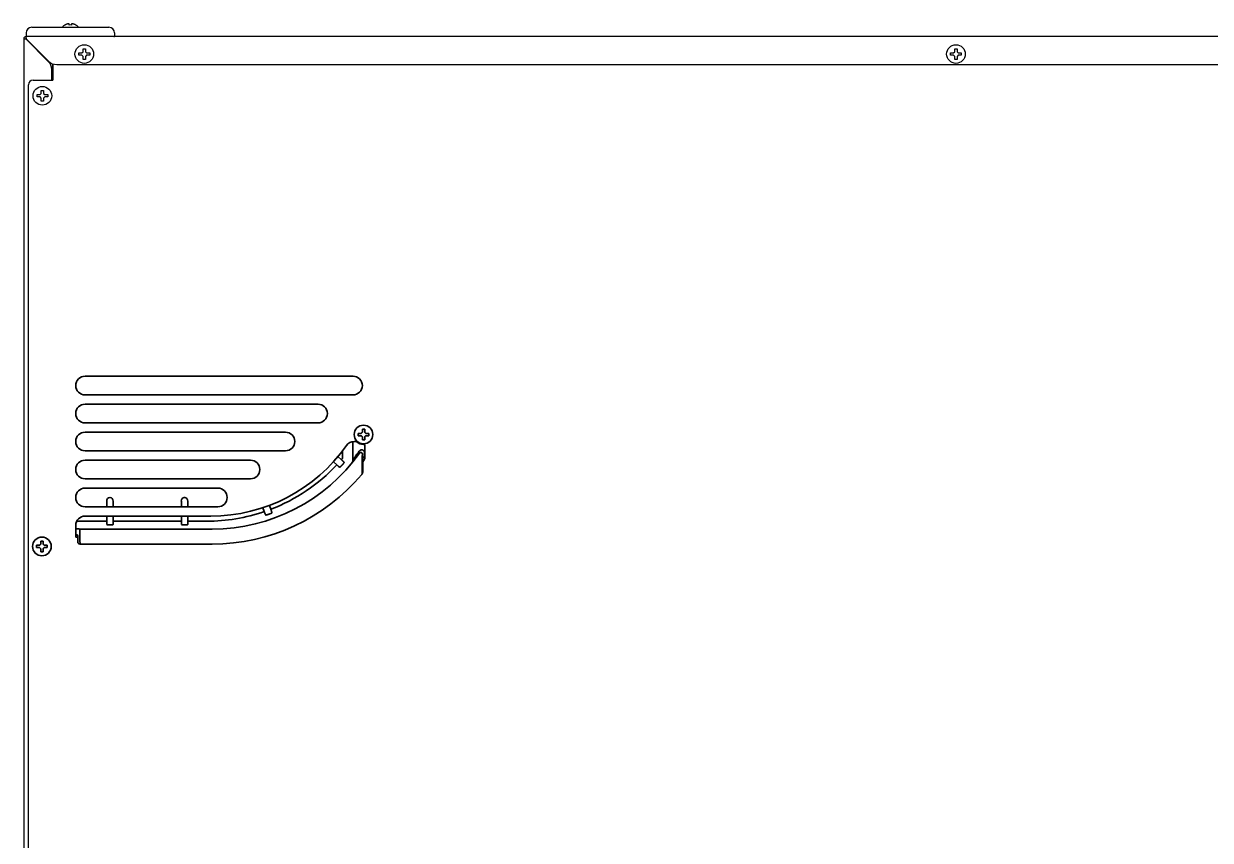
# Model space of a CAD drawing. Header units: millimetres. Extents: x 7025 to 12152, y 3757 to 7444.
# Drawn here: x 7025 to 7535, y 5929 to 6279 of the extents above; entities that cross this region are included whole.
import ezdxf

# ---------------------------------------------------------------- set-up
doc = ezdxf.new("R2010")
doc.units = ezdxf.units.MM
doc.header["$LTSCALE"] = 346.5
doc.layers.get('0').update_dxf_attribs({"linetype": 'CONTINUOUS'})
doc.layers.add('1', color=7, linetype='CONTINUOUS', true_color=0xffffff)
doc.layers.add('GEOM', color=7, linetype='CONTINUOUS')

msp = doc.modelspace()

# ---------------------------------------------------------------- linework, layer by layer
at = {"color": 7, "linetype": 'Continuous'}
for p, q in [((7043.16, 6278.64), (7043.16, 6278.68)), ((7044.96, 6278.64), (7044.96, 6279.19)), ((7045.96, 6279.19), (7045.96, 6278.64)), ((7047.76, 6278.68), (7047.76, 6278.64)), ((7026.46, 6275.24), (7026.48, 6273.94)), ((7064.46, 6275.2), (7064.44, 6273.94))]:
    msp.add_line(p, q, dxfattribs=at)
for centre, radius, start, end in [((7045.66, 6274.58), 4.8, 121.3727, 139.1838), ((7045.65, 6274.59), 4.75, 118.9687, 121.5341), ((7045.65, 6274.59), 4.75, 118.0074, 118.9684), ((7045.65, 6274.6), 4.75, 116.6813, 118.0074), ((7045.64, 6274.6), 4.74, 115.5402, 116.6812), ((7045.64, 6274.6), 4.74, 114.5722, 115.5402), ((7045.64, 6274.61), 4.73, 113.3175, 114.5722), ((7045.64, 6274.61), 4.73, 112.5474, 113.3174), ((7045.64, 6274.62), 4.72, 111.0025, 112.5476), ((7045.63, 6274.63), 4.72, 110.5181, 111.0023), ((7045.63, 6274.64), 4.7, 108.4656, 110.5187), ((7045.62, 6274.65), 4.68, 107.3773, 108.465), ((7045.62, 6274.67), 4.67, 106.3949, 107.3772), ((7045.61, 6274.7), 4.64, 104.3176, 106.3964), ((7044.72, 6277.2), 2.01, 95.2585, 97.2741), ((7044.71, 6277.22), 1.98, 94.6009, 95.2558), ((7044.71, 6277.24), 1.97, 93.2167, 94.6016), ((7044.71, 6277.25), 1.96, 92.3765, 93.2159), ((7044.71, 6277.25), 1.95, 91.1545, 92.3767), ((7044.71, 6277.26), 1.95, 89.0741, 91.1541), ((7044.71, 6277.26), 1.95, 88.0037, 89.0738), ((7044.71, 6277.25), 1.96, 86.9771, 88.0037), ((7044.71, 6277.24), 1.97, 85.714, 86.9766), ((7044.71, 6277.23), 1.98, 84.8627, 85.7144), ((7044.71, 6277.2), 2.01, 82.7256, 84.8598), ((7045.46, 6274.88), 3.8, 82.4351, 97.5649), ((7046.22, 6277.2), 2.01, 95.1401, 97.2744), ((7046.21, 6277.23), 1.98, 94.2856, 95.1372), ((7046.21, 6277.24), 1.97, 93.0233, 94.286), ((7046.21, 6277.25), 1.96, 91.9964, 93.0228), ((7046.21, 6277.26), 1.95, 90.9261, 91.9964), ((7046.21, 6277.26), 1.95, 88.8459, 90.9258), ((7046.21, 6277.25), 1.96, 87.6234, 88.8455), ((7046.21, 6277.25), 1.96, 86.7841, 87.6235), ((7046.21, 6277.24), 1.97, 85.3984, 86.7833), ((7046.21, 6277.22), 1.98, 84.7442, 85.3991), ((7046.21, 6277.2), 2.01, 82.7259, 84.7415), ((7045.32, 6274.7), 4.64, 73.6036, 75.6824), ((7045.31, 6274.67), 4.67, 72.6228, 73.6051), ((7045.3, 6274.65), 4.68, 71.535, 72.6227), ((7045.3, 6274.64), 4.7, 69.4813, 71.5344), ((7045.29, 6274.63), 4.72, 68.9977, 69.4819), ((7045.29, 6274.62), 4.72, 67.4524, 68.9975), ((7045.29, 6274.61), 4.73, 66.6826, 67.4526), ((7045.28, 6274.61), 4.73, 65.4278, 66.6825), ((7045.28, 6274.6), 4.74, 64.4598, 65.4278), ((7045.28, 6274.6), 4.74, 63.3188, 64.4598), ((7045.28, 6274.6), 4.75, 61.9926, 63.3187), ((7045.28, 6274.59), 4.75, 61.0316, 61.9926), ((7045.28, 6274.59), 4.75, 58.4659, 61.0313), ((7045.26, 6274.58), 4.8, 40.8162, 58.6273), ((7026.73, 6273.95), 0.25, 181, 270), ((7064.19, 6273.95), 0.25, 270, 359)]:
    msp.add_arc(centre, radius, start, end, dxfattribs=at)
at = {"layer": '1', "color": 7, "linetype": 'Continuous', "lineweight": 35}
for p, q in [((7051.76, 6128), (7166.76, 6128)), ((7166.76, 6120), (7051.76, 6120)), ((7051.76, 6116), (7151.76, 6116)), ((7151.76, 6108), (7051.76, 6108)), ((7051.76, 6104), (7137.76, 6104)), ((7166.72, 6092.24), (7166.72, 6099.97)), ((7167.21, 6100), (7168.05, 6100)), ((7168.96, 6103), (7168.96, 6103.5)), ((7168.96, 6102.5), (7168.96, 6103)), ((7173.56, 6103.5), (7173.56, 6103)), ((7173.56, 6103), (7173.56, 6102.5)), ((7137.76, 6096), (7051.76, 6096)), ((7162.28, 6093.16), (7162.28, 6096.02)), ((7171.26, 6098.75), (7171.51, 6098.75)), ((7171.68, 6095.18), (7171.68, 6093.9)), ((7171.76, 6098.5), (7171.76, 6092.68)), ((7051.76, 6092), (7122.76, 6092)), ((7159.79, 6090), (7158.37, 6091.32)), ((7160.28, 6093.52), (7161.78, 6092.21)), ((7170.67, 6092.18), (7170.67, 6086.75)), ((7170.91, 6091.86), (7170.91, 6086.74)), ((7122.76, 6084), (7051.76, 6084)), ((7051.76, 6080), (7108.76, 6080)), ((7061.09, 6072), (7061.09, 6074.44)), ((7062.34, 6075.96), (7062.59, 6075.96)), ((7063.84, 6074.44), (7063.84, 6072)), ((7093.09, 6072), (7093.09, 6074.44)), ((7094.34, 6075.96), (7094.59, 6075.96)), ((7095.84, 6074.44), (7095.84, 6072)), ((7108.76, 6072), (7051.76, 6072)), ((7128.68, 6069.92), (7128.1, 6071.6)), ((7130.85, 6072.58), (7131.48, 6070.93)), ((7047.76, 6059), (7047.76, 6064)), ((7048.2, 6065.82), (7061.09, 6065.82)), ((7051.76, 6068), (7105.76, 6068)), ((7061.09, 6065.82), (7061.09, 6068)), ((7061.09, 6064.82), (7061.09, 6065.82)), ((7061.09, 6064.36), (7061.09, 6064.82)), ((7062.59, 6064.28), (7062.34, 6064.28)), ((7063.84, 6068), (7063.84, 6065.82)), ((7063.84, 6065.82), (7093.09, 6065.82)), ((7063.84, 6065.82), (7063.84, 6064.82)), ((7063.84, 6064.82), (7063.84, 6064.36)), ((7093.09, 6065.82), (7093.09, 6068)), ((7093.09, 6064.82), (7093.09, 6065.82)), ((7093.09, 6064.36), (7093.09, 6064.82)), ((7094.59, 6064.28), (7094.34, 6064.28)), ((7095.84, 6068), (7095.84, 6065.82)), ((7095.84, 6065.82), (7103.98, 6065.82)), ((7095.84, 6065.82), (7095.84, 6064.82)), ((7095.84, 6064.82), (7095.84, 6064.36)), ((7048.11, 6062.5), (7047.76, 6062.5)), ((7047.76, 6060), (7047.84, 6060)), ((7048.61, 6059), (7047.76, 6059)), ((7048.53, 6059.94), (7048.34, 6059.98)), ((7048.61, 6057), (7048.61, 6059.44)), ((7049.1, 6062.48), (7049.38, 6062.43)), ((7049.38, 6062.43), (7106.38, 6062.43)), ((7049.6, 6060.43), (7049.6, 6057)), ((7030.96, 6055), (7030.96, 6055.5)), ((7030.96, 6054.5), (7030.96, 6055)), ((7035.56, 6055.5), (7035.56, 6055)), ((7035.56, 6055), (7035.56, 6054.5)), ((7049.81, 6056), (7049.63, 6056)), ((7049.81, 6056), (7106.26, 6056))]:
    msp.add_line(p, q, dxfattribs=at)
for centre in [(7171.26, 6103), (7033.26, 6055)]:
    msp.add_circle(centre, 4, dxfattribs=at)
for centre, radius, start, end in [((7051.76, 6124), 4, 90, 270), ((7166.76, 6124), 4, 270, 90), ((7051.76, 6112), 4, 90, 270), ((7151.76, 6112), 4, 270, 90), ((7051.76, 6100), 4, 90, 270), ((7137.76, 6100), 4, 270, 90), ((7167.21, 6096), 4, 90, 145.017), ((7168.05, 6099.5), 0.5, 47.4631, 90), ((7171.26, 6103), 4.25, 227.4631, 270), ((7105.76, 6139), 71, 270, 325.017), ((7171.51, 6098.5), 0.25, 0, 90), ((7051.76, 6088), 4, 90, 270), ((7122.76, 6088), 4, 270, 90), ((7106.76, 6139), 80, 323.306, 324.1083), ((7170.76, 6092.68), 1, 324.1083, 0), ((7106.26, 6140), 84, 270, 319.8719), ((7051.76, 6076), 4, 90, 270), ((7108.76, 6076), 4, 270, 90), ((7051.76, 6064), 4, 90, 180)]:
    msp.add_arc(centre, radius, start, end, dxfattribs=at)
for centre, major_axis, ratio, start_param, end_param in [((7106.28, 6139.98), (-54.87, 54.87), 0.99872, 2.356803, 3.30918), ((7106.23, 6140.03), (54.51, -54.51), 0.998783, 0.132802, 0.175187), ((7170.14, 6094.58), (0.663, -0.352), 0.935958, 0.51572, 3.003028), ((7103.89, 6142.37), (54.16, -54.16), 0.998783, 5.865891, 6.315815), ((7106.16, 6140.17), (-282.35, 175.73), 0.044505, 1.792167, 1.794233), ((7103.89, 6142.37), (54.16, -54.16), 0.998783, 0.071515, 0.076675), ((7100.34, 6145.93), (-60.4, 57.5), 0.928933, 3.166121, 3.169159), ((7117, 6129.27), (28.19, 78.09), 0.775298, 4.518999, 4.524002), ((7106.21, 6140.05), (-56.64, 56.64), 0.998783, 3.31326, 3.315014), ((7106.31, 6139.96), (54.01, 64.3), 0.999621, 4.71052, 4.713833), ((7062.34, 6074.44), (0, 1.53), 0.819152, 0, 1.570796), ((7062.59, 6074.44), (0, -1.53), 0.819152, 1.570796, 3.141593), ((7094.34, 6074.44), (0, 1.53), 0.819152, 0, 1.570796), ((7094.59, 6074.44), (0, -1.53), 0.819152, 1.570796, 3.141593), ((7103.89, 6142.37), (54.16, -54.16), 0.998783, 5.498396, 5.826987), ((7104.06, 6139.77), (-158.59, 262.67), 0.051111, 1.812691, 1.814722), ((7100.42, 6145.69), (-45.65, 69.18), 0.9303, 2.916496, 2.919537), ((7104.32, 6141.96), (-29.1, 137.42), 0.101638, 4.134647, 4.139858), ((7062.34, 6064.36), (-1.25, 0), 0.064078, 0, 1.570796), ((7062.59, 6064.36), (-1.25, 0), 0.064078, 1.570796, 3.141593), ((7094.34, 6064.36), (-1.25, 0), 0.064078, 0, 1.570796), ((7094.59, 6064.36), (-1.25, 0), 0.064078, 1.570796, 3.141593), ((7047.84, 6059.98), (-0.5, 0), 0.034921, 3.316126, 4.712389), ((7048.53, 6059.44), (0, 0.5), 0.176327, 4.712389, 6.248279), ((7049.38, 6060.43), (0, 2), 0.110204, 4.712389, 6.248279), ((7049.63, 6057), (-1.02, 0), 0.984808, 0, 1.570796)]:
    msp.add_ellipse(centre, major_axis=major_axis, ratio=ratio, start_param=start_param, end_param=end_param, dxfattribs=at)
for points, knots in [([(7170.76, 6104), (7170.76, 6104.11), (7170.76, 6104.23), (7170.76, 6104.45), (7170.76, 6104.56), (7170.76, 6104.78), (7170.76, 6104.88), (7170.76, 6105.04), (7170.76, 6105.09), (7170.76, 6105.2), (7170.76, 6105.25), (7170.76, 6105.3)], [0, 0, 0, 0, 0.25, 0.25, 0.5, 0.5, 0.75, 0.75, 0.875, 0.875, 1, 1, 1, 1]), ([(7171.76, 6105.3), (7171.76, 6105.09), (7171.76, 6104.88), (7171.76, 6104.56), (7171.76, 6104.45), (7171.76, 6104.23), (7171.76, 6104.11), (7171.76, 6104)], [0, 0, 0, 0, 0.5, 0.5, 0.75, 0.75, 1, 1, 1, 1]), ([(7168.96, 6103.5), (7169.16, 6103.5), (7169.37, 6103.5), (7169.7, 6103.5), (7169.81, 6103.5), (7170.03, 6103.5), (7170.15, 6103.5), (7170.26, 6103.5)], [0, 0, 0, 0, 0.5, 0.5, 0.75, 0.75, 1, 1, 1, 1]), ([(7170.26, 6102.5), (7170.15, 6102.5), (7170.03, 6102.5), (7169.81, 6102.5), (7169.7, 6102.5), (7169.48, 6102.5), (7169.38, 6102.5), (7169.22, 6102.5), (7169.17, 6102.5), (7169.06, 6102.5), (7169.01, 6102.5), (7168.96, 6102.5)], [0, 0, 0, 0, 0.25, 0.25, 0.5, 0.5, 0.75, 0.75, 0.875, 0.875, 1, 1, 1, 1]), ([(7170.76, 6100.7), (7170.76, 6100.9), (7170.76, 6101.11), (7170.76, 6101.43), (7170.76, 6101.55), (7170.76, 6101.77), (7170.76, 6101.88), (7170.76, 6102)], [0, 0, 0, 0, 0.5, 0.5, 0.75, 0.75, 1, 1, 1, 1]), ([(7171.76, 6102), (7171.76, 6101.88), (7171.76, 6101.77), (7171.76, 6101.55), (7171.76, 6101.44), (7171.76, 6101.22), (7171.76, 6101.11), (7171.76, 6100.95), (7171.76, 6100.9), (7171.76, 6100.8), (7171.76, 6100.75), (7171.76, 6100.7)], [0, 0, 0, 0, 0.25, 0.25, 0.5, 0.5, 0.75, 0.75, 0.875, 0.875, 1, 1, 1, 1]), ([(7172.26, 6103.5), (7172.38, 6103.5), (7172.49, 6103.5), (7172.71, 6103.5), (7172.82, 6103.5), (7173.04, 6103.5), (7173.15, 6103.5), (7173.31, 6103.5), (7173.36, 6103.5), (7173.46, 6103.5), (7173.51, 6103.5), (7173.56, 6103.5)], [0, 0, 0, 0, 0.25, 0.25, 0.5, 0.5, 0.75, 0.75, 0.875, 0.875, 1, 1, 1, 1]), ([(7173.56, 6102.5), (7173.36, 6102.5), (7173.15, 6102.5), (7172.82, 6102.5), (7172.71, 6102.5), (7172.49, 6102.5), (7172.38, 6102.5), (7172.26, 6102.5)], [0, 0, 0, 0, 0.5, 0.5, 0.75, 0.75, 1, 1, 1, 1]), ([(7169.4, 6095.84), (7169.42, 6095.87), (7169.44, 6095.89), (7169.48, 6095.95), (7169.5, 6095.97), (7169.57, 6096.04), (7169.62, 6096.09), (7169.72, 6096.17), (7169.78, 6096.21), (7169.87, 6096.26), (7169.9, 6096.28), (7169.96, 6096.31), (7170.02, 6096.33), (7170.08, 6096.36), (7170.14, 6096.38), (7170.18, 6096.38), (7170.27, 6096.41), (7170.34, 6096.42), (7170.44, 6096.42), (7170.47, 6096.42), (7170.52, 6096.42), (7170.54, 6096.42), (7170.57, 6096.42), (7170.59, 6096.42), (7170.67, 6096.41), (7170.74, 6096.4), (7170.83, 6096.37), (7170.87, 6096.36), (7170.91, 6096.34), (7170.93, 6096.34), (7170.96, 6096.32), (7170.97, 6096.32), (7171.05, 6096.28), (7171.11, 6096.25), (7171.19, 6096.19), (7171.22, 6096.17), (7171.25, 6096.14), (7171.27, 6096.13), (7171.29, 6096.11), (7171.3, 6096.09), (7171.36, 6096.03), (7171.41, 6095.98), (7171.46, 6095.9), (7171.48, 6095.87), (7171.51, 6095.83), (7171.52, 6095.82), (7171.53, 6095.79), (7171.54, 6095.77), (7171.58, 6095.7), (7171.6, 6095.64), (7171.63, 6095.54), (7171.64, 6095.51), (7171.66, 6095.44), (7171.66, 6095.41), (7171.68, 6095.31), (7171.68, 6095.24), (7171.68, 6095.18)], [0, 0, 0, 0, 0.03125, 0.03125, 0.0625, 0.0625, 0.125, 0.125, 0.1875, 0.1875, 0.21875, 0.21875, 0.25, 0.28125, 0.28125, 0.3125, 0.3125, 0.375, 0.375, 0.40625, 0.40625, 0.421875, 0.421875, 0.4375, 0.4375, 0.5, 0.5, 0.53125, 0.53125, 0.546875, 0.546875, 0.5625, 0.5625, 0.625, 0.625, 0.65625, 0.65625, 0.671875, 0.671875, 0.6875, 0.6875, 0.75, 0.75, 0.78125, 0.78125, 0.796875, 0.796875, 0.8125, 0.8125, 0.875, 0.875, 0.90625, 0.90625, 0.9375, 0.9375, 1, 1, 1, 1]), ([(7170.88, 6094.58), (7170.87, 6094.56), (7170.86, 6094.54), (7170.84, 6094.48), (7170.83, 6094.45), (7170.82, 6094.4), (7170.82, 6094.39), (7170.81, 6094.38), (7170.81, 6094.37), (7170.81, 6094.34), (7170.8, 6094.32), (7170.79, 6094.25), (7170.78, 6094.21), (7170.77, 6094.12), (7170.76, 6094.07), (7170.76, 6094), (7170.75, 6093.97), (7170.75, 6093.92), (7170.74, 6093.9), (7170.73, 6093.77), (7170.72, 6093.67), (7170.71, 6093.45), (7170.7, 6093.34), (7170.69, 6093.17), (7170.69, 6093.11), (7170.68, 6093.03), (7170.68, 6093), (7170.68, 6092.94), (7170.68, 6092.91), (7170.67, 6092.77), (7170.67, 6092.65), (7170.67, 6092.41), (7170.67, 6092.3), (7170.67, 6092.18)], [0, 0, 0, 0, 0.0625, 0.0625, 0.125, 0.125, 0.140625, 0.140625, 0.15625, 0.15625, 0.1875, 0.1875, 0.25, 0.25, 0.3125, 0.3125, 0.34375, 0.34375, 0.375, 0.375, 0.5, 0.5, 0.625, 0.625, 0.6875, 0.6875, 0.71875, 0.71875, 0.75, 0.75, 0.875, 0.875, 1, 1, 1, 1]), ([(7160.52, 6089.33), (7160.52, 6089.33), (7160.52, 6089.33), (7160.51, 6089.34), (7160.51, 6089.34), (7160.49, 6089.36), (7160.48, 6089.37), (7160.45, 6089.4), (7160.44, 6089.41), (7160.41, 6089.43), (7160.4, 6089.44), (7160.36, 6089.48), (7160.33, 6089.5), (7160.26, 6089.57), (7160.22, 6089.6), (7160.17, 6089.64), (7160.16, 6089.65), (7160.14, 6089.67), (7160.11, 6089.7), (7160.06, 6089.75), (7160.02, 6089.79), (7159.98, 6089.82), (7159.97, 6089.83), (7159.95, 6089.85), (7159.94, 6089.86), (7159.88, 6089.92), (7159.83, 6089.96), (7159.79, 6090)], [0, 0, 0, 0, 0.0625, 0.0625, 0.125, 0.125, 0.25, 0.25, 0.3125, 0.3125, 0.375, 0.375, 0.5, 0.5, 0.625, 0.625, 0.65625, 0.65625, 0.6875, 0.75, 0.8125, 0.8125, 0.84375, 0.84375, 0.875, 0.875, 1, 1, 1, 1]), ([(7162.03, 6089.83), (7162.02, 6089.82), (7162.01, 6089.8), (7161.99, 6089.78), (7161.98, 6089.77), (7161.95, 6089.74), (7161.93, 6089.72), (7161.89, 6089.67), (7161.87, 6089.65), (7161.84, 6089.62), (7161.83, 6089.61), (7161.81, 6089.59), (7161.78, 6089.56), (7161.76, 6089.54), (7161.73, 6089.51), (7161.72, 6089.5), (7161.71, 6089.48), (7161.7, 6089.47), (7161.66, 6089.43), (7161.62, 6089.4), (7161.57, 6089.35), (7161.54, 6089.32), (7161.5, 6089.28), (7161.49, 6089.27), (7161.47, 6089.25), (7161.45, 6089.24), (7161.42, 6089.21), (7161.4, 6089.19), (7161.36, 6089.15), (7161.34, 6089.14), (7161.29, 6089.09), (7161.26, 6089.07), (7161.23, 6089.05), (7161.22, 6089.04), (7161.21, 6089.03), (7161.2, 6089.03), (7161.19, 6089.02), (7161.18, 6089.01), (7161.15, 6088.99), (7161.13, 6088.98), (7161.11, 6088.98), (7161.1, 6088.98), (7161.1, 6088.98)], [0, 0, 0, 0, 0.015625, 0.015625, 0.03125, 0.03125, 0.0625, 0.0625, 0.09375, 0.09375, 0.109375, 0.109375, 0.125, 0.15625, 0.15625, 0.171875, 0.171875, 0.1875, 0.1875, 0.25, 0.25, 0.3125, 0.3125, 0.34375, 0.34375, 0.375, 0.375, 0.4375, 0.4375, 0.5, 0.5, 0.625, 0.625, 0.65625, 0.65625, 0.6875, 0.6875, 0.75, 0.75, 0.875, 0.875, 1, 1, 1, 1]), ([(7161.78, 6092.21), (7161.8, 6092.19), (7161.83, 6092.17), (7161.87, 6092.13), (7161.9, 6092.11), (7161.97, 6092.05), (7162.01, 6092.01), (7162.08, 6091.95), (7162.1, 6091.93), (7162.14, 6091.89), (7162.16, 6091.87), (7162.22, 6091.82), (7162.26, 6091.79), (7162.33, 6091.73), (7162.36, 6091.7), (7162.4, 6091.66), (7162.42, 6091.65), (7162.44, 6091.63), (7162.45, 6091.62), (7162.48, 6091.59), (7162.49, 6091.58), (7162.51, 6091.56), (7162.52, 6091.56), (7162.52, 6091.55), (7162.52, 6091.55), (7162.53, 6091.55)], [0, 0, 0, 0, 0.0625, 0.0625, 0.125, 0.125, 0.25, 0.25, 0.3125, 0.3125, 0.375, 0.375, 0.5, 0.5, 0.625, 0.625, 0.6875, 0.6875, 0.75, 0.75, 0.875, 0.875, 0.9375, 0.9375, 1, 1, 1, 1]), ([(7162.04, 6092.51), (7162.05, 6092.53), (7162.07, 6092.56), (7162.11, 6092.61), (7162.12, 6092.63), (7162.17, 6092.71), (7162.19, 6092.76), (7162.23, 6092.87), (7162.27, 6092.98), (7162.28, 6093.1), (7162.28, 6093.16)], [0, 0, 0, 0, 0.125, 0.125, 0.25, 0.25, 0.5, 0.5, 0.75, 1, 1, 1, 1]), ([(7162.93, 6091.02), (7162.93, 6091.01), (7162.94, 6091), (7162.93, 6090.98), (7162.92, 6090.96), (7162.91, 6090.94), (7162.9, 6090.92), (7162.89, 6090.9), (7162.88, 6090.89), (7162.86, 6090.85), (7162.84, 6090.81), (7162.8, 6090.77), (7162.8, 6090.76), (7162.78, 6090.74), (7162.78, 6090.73), (7162.75, 6090.69), (7162.74, 6090.67), (7162.7, 6090.62), (7162.68, 6090.6), (7162.65, 6090.55), (7162.64, 6090.54), (7162.61, 6090.51), (7162.6, 6090.49), (7162.58, 6090.46), (7162.56, 6090.45), (7162.54, 6090.41), (7162.52, 6090.39), (7162.48, 6090.34), (7162.45, 6090.3), (7162.4, 6090.24), (7162.38, 6090.22), (7162.34, 6090.18), (7162.3, 6090.14), (7162.27, 6090.09), (7162.23, 6090.05), (7162.21, 6090.02), (7162.19, 6090)], [0, 0, 0, 0, 0.125, 0.125, 0.25, 0.25, 0.3125, 0.3125, 0.375, 0.375, 0.5, 0.5, 0.53125, 0.53125, 0.5625, 0.5625, 0.625, 0.625, 0.6875, 0.6875, 0.71875, 0.71875, 0.75, 0.75, 0.78125, 0.78125, 0.8125, 0.8125, 0.875, 0.875, 0.90625, 0.90625, 0.9375, 0.96875, 0.96875, 1, 1, 1, 1]), ([(7166.27, 6090.97), (7166.35, 6091.06), (7166.41, 6091.16), (7166.52, 6091.36), (7166.57, 6091.46), (7166.65, 6091.68), (7166.68, 6091.79), (7166.71, 6092.01), (7166.72, 6092.12), (7166.72, 6092.24)], [0, 0, 0, 0, 0.25, 0.25, 0.5, 0.5, 0.75, 0.75, 1, 1, 1, 1]), ([(7170.91, 6091.86), (7170.91, 6091.91), (7170.91, 6091.95), (7170.91, 6092.05), (7170.91, 6092.09), (7170.92, 6092.19), (7170.92, 6092.23), (7170.92, 6092.3), (7170.92, 6092.32), (7170.93, 6092.37), (7170.93, 6092.39), (7170.93, 6092.45), (7170.94, 6092.49), (7170.94, 6092.56), (7170.94, 6092.58), (7170.95, 6092.61), (7170.95, 6092.63), (7170.96, 6092.67), (7170.96, 6092.69), (7170.96, 6092.71), (7170.97, 6092.72), (7170.97, 6092.73), (7170.97, 6092.74), (7170.98, 6092.76), (7170.98, 6092.78), (7170.99, 6092.8), (7170.99, 6092.81), (7170.99, 6092.82)], [0, 0, 0, 0, 0.125, 0.125, 0.25, 0.25, 0.375, 0.375, 0.4375, 0.4375, 0.5, 0.5, 0.625, 0.625, 0.6875, 0.6875, 0.75, 0.75, 0.8125, 0.8125, 0.84375, 0.84375, 0.875, 0.875, 0.9375, 0.9375, 1, 1, 1, 1]), ([(7171.68, 6093.9), (7171.66, 6093.87), (7171.61, 6093.8), (7171.56, 6093.73), (7171.51, 6093.66), (7171.49, 6093.63), (7171.45, 6093.58), (7171.44, 6093.56), (7171.42, 6093.53), (7171.41, 6093.51), (7171.37, 6093.46), (7171.35, 6093.43), (7171.32, 6093.38), (7171.31, 6093.37), (7171.29, 6093.34), (7171.28, 6093.32), (7171.25, 6093.28), (7171.24, 6093.26), (7171.22, 6093.22), (7171.21, 6093.21), (7171.2, 6093.19), (7171.19, 6093.19), (7171.19, 6093.18)], [0, 0, 0, 0, 0.125, 0.25, 0.25, 0.375, 0.375, 0.4375, 0.4375, 0.5, 0.5, 0.625, 0.625, 0.6875, 0.6875, 0.75, 0.75, 0.875, 0.875, 0.9375, 0.9375, 1, 1, 1, 1]), ([(7170.68, 6086.47), (7170.69, 6086.42), (7170.68, 6086.36), (7170.67, 6086.25), (7170.66, 6086.2), (7170.63, 6086.09), (7170.61, 6086.04), (7170.55, 6085.95), (7170.52, 6085.9), (7170.49, 6085.86)], [0, 0, 0, 0, 0.25, 0.25, 0.5, 0.5, 0.75, 0.75, 1, 1, 1, 1]), ([(7170.91, 6086.74), (7170.91, 6086.68), (7170.9, 6086.62), (7170.89, 6086.53), (7170.88, 6086.5), (7170.87, 6086.45), (7170.86, 6086.44), (7170.86, 6086.41), (7170.85, 6086.4), (7170.82, 6086.32), (7170.77, 6086.21), (7170.7, 6086.11), (7170.66, 6086.06)], [0, 0, 0, 0, 0.25, 0.25, 0.375, 0.375, 0.4375, 0.4375, 0.5, 0.5, 0.75, 1, 1, 1, 1]), ([(7170.67, 6086.75), (7170.67, 6086.72), (7170.67, 6086.7), (7170.67, 6086.66), (7170.67, 6086.65), (7170.67, 6086.62), (7170.67, 6086.6), (7170.67, 6086.58), (7170.67, 6086.55), (7170.67, 6086.54), (7170.68, 6086.51), (7170.68, 6086.49), (7170.68, 6086.47)], [0, 0, 0, 0, 0.25, 0.25, 0.375, 0.375, 0.5, 0.625, 0.625, 0.75, 0.75, 1, 1, 1, 1]), ([(7129.02, 6068.98), (7129.01, 6068.98), (7129.01, 6068.98), (7129.01, 6068.99), (7129.01, 6068.99), (7129, 6069.01), (7128.99, 6069.03), (7128.98, 6069.07), (7128.97, 6069.08), (7128.96, 6069.11), (7128.96, 6069.13), (7128.94, 6069.18), (7128.93, 6069.22), (7128.89, 6069.31), (7128.88, 6069.35), (7128.86, 6069.42), (7128.85, 6069.43), (7128.84, 6069.46), (7128.83, 6069.5), (7128.8, 6069.56), (7128.78, 6069.62), (7128.77, 6069.66), (7128.76, 6069.68), (7128.75, 6069.71), (7128.75, 6069.72), (7128.72, 6069.8), (7128.7, 6069.86), (7128.68, 6069.92)], [0, 0, 0, 0, 0.0625, 0.0625, 0.125, 0.125, 0.25, 0.25, 0.3125, 0.3125, 0.375, 0.375, 0.5, 0.5, 0.625, 0.625, 0.65625, 0.65625, 0.6875, 0.75, 0.8125, 0.8125, 0.84375, 0.84375, 0.875, 0.875, 1, 1, 1, 1]), ([(7130.55, 6068.78), (7130.53, 6068.77), (7130.5, 6068.76), (7130.44, 6068.74), (7130.39, 6068.72), (7130.33, 6068.7), (7130.29, 6068.69), (7130.28, 6068.68), (7130.25, 6068.67), (7130.22, 6068.66), (7130.18, 6068.65), (7130.13, 6068.63), (7130.11, 6068.63), (7130.04, 6068.61), (7130, 6068.59), (7129.92, 6068.57), (7129.89, 6068.56), (7129.82, 6068.54), (7129.79, 6068.53), (7129.73, 6068.52), (7129.7, 6068.51), (7129.65, 6068.5), (7129.63, 6068.49), (7129.56, 6068.48), (7129.52, 6068.47), (7129.47, 6068.46), (7129.46, 6068.46), (7129.43, 6068.46), (7129.42, 6068.45), (7129.39, 6068.45), (7129.37, 6068.45), (7129.34, 6068.45), (7129.34, 6068.46), (7129.33, 6068.46)], [0, 0, 0, 0, 0.03125, 0.03125, 0.0625, 0.09375, 0.09375, 0.109375, 0.109375, 0.125, 0.15625, 0.15625, 0.1875, 0.1875, 0.25, 0.25, 0.3125, 0.3125, 0.375, 0.375, 0.4375, 0.4375, 0.5, 0.5, 0.625, 0.625, 0.6875, 0.6875, 0.75, 0.75, 0.875, 0.875, 1, 1, 1, 1]), ([(7131.92, 6069.39), (7131.92, 6069.38), (7131.91, 6069.37), (7131.9, 6069.36), (7131.88, 6069.35), (7131.86, 6069.33), (7131.85, 6069.32), (7131.82, 6069.31), (7131.81, 6069.3), (7131.77, 6069.28), (7131.73, 6069.26), (7131.68, 6069.23), (7131.67, 6069.23), (7131.65, 6069.22), (7131.64, 6069.21), (7131.6, 6069.19), (7131.58, 6069.18), (7131.52, 6069.15), (7131.49, 6069.14), (7131.43, 6069.11), (7131.39, 6069.1), (7131.34, 6069.07), (7131.32, 6069.07), (7131.28, 6069.05), (7131.26, 6069.04), (7131.19, 6069.01), (7131.15, 6069), (7131.07, 6068.97), (7131.05, 6068.96), (7130.99, 6068.94), (7130.94, 6068.92), (7130.89, 6068.9), (7130.83, 6068.88), (7130.8, 6068.87), (7130.78, 6068.86)], [0, 0, 0, 0, 0.125, 0.125, 0.25, 0.25, 0.3125, 0.3125, 0.375, 0.375, 0.5, 0.5, 0.53125, 0.53125, 0.5625, 0.5625, 0.625, 0.625, 0.6875, 0.6875, 0.75, 0.75, 0.78125, 0.78125, 0.8125, 0.8125, 0.875, 0.875, 0.90625, 0.90625, 0.9375, 0.96875, 0.96875, 1, 1, 1, 1]), ([(7131.48, 6070.93), (7131.49, 6070.9), (7131.5, 6070.87), (7131.53, 6070.81), (7131.54, 6070.78), (7131.57, 6070.7), (7131.59, 6070.64), (7131.62, 6070.56), (7131.63, 6070.53), (7131.65, 6070.48), (7131.66, 6070.45), (7131.69, 6070.38), (7131.71, 6070.33), (7131.74, 6070.24), (7131.75, 6070.2), (7131.77, 6070.16), (7131.77, 6070.15), (7131.78, 6070.14), (7131.79, 6070.11), (7131.8, 6070.08), (7131.81, 6070.06), (7131.81, 6070.04), (7131.82, 6070.04), (7131.82, 6070.03), (7131.82, 6070.03), (7131.83, 6070.01), (7131.83, 6070), (7131.83, 6070)], [0, 0, 0, 0, 0.0625, 0.0625, 0.125, 0.125, 0.25, 0.25, 0.3125, 0.3125, 0.375, 0.375, 0.5, 0.5, 0.625, 0.625, 0.65625, 0.65625, 0.6875, 0.75, 0.8125, 0.8125, 0.84375, 0.84375, 0.875, 0.875, 1, 1, 1, 1]), ([(7048.11, 6062.5), (7048.15, 6062.5), (7048.2, 6062.5), (7048.29, 6062.5), (7048.34, 6062.5), (7048.41, 6062.5), (7048.43, 6062.5), (7048.47, 6062.5), (7048.5, 6062.5), (7048.56, 6062.49), (7048.6, 6062.49), (7048.68, 6062.49), (7048.72, 6062.49), (7048.8, 6062.49), (7048.84, 6062.49), (7048.92, 6062.49), (7048.96, 6062.49), (7049.01, 6062.48), (7049.04, 6062.48), (7049.07, 6062.48), (7049.09, 6062.48), (7049.1, 6062.48), (7049.1, 6062.48)], [0, 0, 0, 0, 0.125, 0.125, 0.25, 0.25, 0.3125, 0.3125, 0.375, 0.375, 0.5, 0.5, 0.625, 0.625, 0.75, 0.75, 0.875, 0.875, 0.9375, 0.96875, 0.96875, 1, 1, 1, 1]), ([(7030.96, 6055.5), (7031.16, 6055.5), (7031.37, 6055.5), (7031.7, 6055.5), (7031.81, 6055.5), (7032.03, 6055.5), (7032.15, 6055.5), (7032.26, 6055.5)], [0, 0, 0, 0, 0.5, 0.5, 0.75, 0.75, 1, 1, 1, 1]), ([(7032.26, 6054.5), (7032.15, 6054.5), (7032.03, 6054.5), (7031.81, 6054.5), (7031.7, 6054.5), (7031.48, 6054.5), (7031.38, 6054.5), (7031.22, 6054.5), (7031.17, 6054.5), (7031.06, 6054.5), (7031.01, 6054.5), (7030.96, 6054.5)], [0, 0, 0, 0, 0.25, 0.25, 0.5, 0.5, 0.75, 0.75, 0.875, 0.875, 1, 1, 1, 1]), ([(7032.76, 6056), (7032.76, 6056.11), (7032.76, 6056.23), (7032.76, 6056.45), (7032.76, 6056.56), (7032.76, 6056.78), (7032.76, 6056.88), (7032.76, 6057.04), (7032.76, 6057.09), (7032.76, 6057.2), (7032.76, 6057.25), (7032.76, 6057.3)], [0, 0, 0, 0, 0.25, 0.25, 0.5, 0.5, 0.75, 0.75, 0.875, 0.875, 1, 1, 1, 1]), ([(7032.76, 6052.7), (7032.76, 6052.9), (7032.76, 6053.11), (7032.76, 6053.43), (7032.76, 6053.55), (7032.76, 6053.77), (7032.76, 6053.88), (7032.76, 6054)], [0, 0, 0, 0, 0.5, 0.5, 0.75, 0.75, 1, 1, 1, 1]), ([(7033.76, 6057.3), (7033.76, 6057.09), (7033.76, 6056.88), (7033.76, 6056.56), (7033.76, 6056.45), (7033.76, 6056.23), (7033.76, 6056.11), (7033.76, 6056)], [0, 0, 0, 0, 0.5, 0.5, 0.75, 0.75, 1, 1, 1, 1]), ([(7033.76, 6054), (7033.76, 6053.88), (7033.76, 6053.77), (7033.76, 6053.55), (7033.76, 6053.44), (7033.76, 6053.22), (7033.76, 6053.11), (7033.76, 6052.95), (7033.76, 6052.9), (7033.76, 6052.8), (7033.76, 6052.75), (7033.76, 6052.7)], [0, 0, 0, 0, 0.25, 0.25, 0.5, 0.5, 0.75, 0.75, 0.875, 0.875, 1, 1, 1, 1]), ([(7034.26, 6055.5), (7034.38, 6055.5), (7034.49, 6055.5), (7034.71, 6055.5), (7034.82, 6055.5), (7035.04, 6055.5), (7035.15, 6055.5), (7035.31, 6055.5), (7035.36, 6055.5), (7035.46, 6055.5), (7035.51, 6055.5), (7035.56, 6055.5)], [0, 0, 0, 0, 0.25, 0.25, 0.5, 0.5, 0.75, 0.75, 0.875, 0.875, 1, 1, 1, 1]), ([(7035.56, 6054.5), (7035.36, 6054.5), (7035.15, 6054.5), (7034.82, 6054.5), (7034.71, 6054.5), (7034.49, 6054.5), (7034.38, 6054.5), (7034.26, 6054.5)], [0, 0, 0, 0, 0.5, 0.5, 0.75, 0.75, 1, 1, 1, 1]), ([(7049.6, 6057), (7049.6, 6056.99), (7049.6, 6056.99), (7049.6, 6056.98), (7049.6, 6056.97), (7049.6, 6056.96), (7049.6, 6056.95), (7049.6, 6056.94), (7049.6, 6056.94), (7049.6, 6056.93), (7049.6, 6056.92), (7049.6, 6056.91), (7049.6, 6056.9), (7049.6, 6056.89), (7049.6, 6056.88), (7049.6, 6056.87), (7049.6, 6056.86), (7049.6, 6056.85), (7049.6, 6056.84), (7049.6, 6056.83), (7049.6, 6056.82), (7049.6, 6056.81), (7049.6, 6056.81), (7049.6, 6056.8), (7049.6, 6056.79), (7049.6, 6056.78), (7049.6, 6056.77), (7049.6, 6056.76), (7049.61, 6056.75), (7049.61, 6056.74), (7049.61, 6056.73), (7049.61, 6056.72), (7049.61, 6056.71), (7049.61, 6056.7), (7049.61, 6056.69), (7049.61, 6056.68), (7049.61, 6056.67), (7049.61, 6056.66), (7049.61, 6056.65), (7049.61, 6056.64), (7049.62, 6056.63), (7049.62, 6056.62), (7049.62, 6056.61), (7049.62, 6056.6), (7049.62, 6056.59), (7049.62, 6056.58), (7049.62, 6056.57), (7049.62, 6056.56), (7049.62, 6056.55), (7049.62, 6056.54), (7049.63, 6056.53), (7049.63, 6056.52), (7049.63, 6056.51), (7049.63, 6056.5), (7049.63, 6056.49), (7049.63, 6056.48), (7049.63, 6056.47), (7049.63, 6056.46), (7049.64, 6056.45), (7049.64, 6056.44), (7049.64, 6056.43), (7049.64, 6056.43), (7049.64, 6056.42), (7049.64, 6056.41), (7049.64, 6056.4), (7049.65, 6056.39), (7049.65, 6056.38), (7049.65, 6056.37), (7049.65, 6056.36), (7049.65, 6056.35), (7049.65, 6056.34), (7049.66, 6056.33), (7049.66, 6056.32), (7049.66, 6056.31), (7049.66, 6056.31), (7049.66, 6056.3), (7049.66, 6056.29), (7049.67, 6056.28), (7049.67, 6056.27), (7049.67, 6056.26), (7049.67, 6056.25), (7049.67, 6056.25), (7049.68, 6056.24), (7049.68, 6056.23), (7049.68, 6056.22), (7049.68, 6056.21), (7049.68, 6056.21), (7049.69, 6056.2), (7049.69, 6056.19), (7049.69, 6056.18), (7049.69, 6056.17), (7049.69, 6056.17), (7049.7, 6056.16), (7049.7, 6056.15), (7049.7, 6056.15), (7049.7, 6056.14), (7049.71, 6056.13), (7049.71, 6056.13), (7049.71, 6056.12), (7049.71, 6056.11), (7049.71, 6056.11), (7049.72, 6056.1), (7049.72, 6056.09), (7049.72, 6056.09), (7049.72, 6056.08), (7049.73, 6056.08), (7049.73, 6056.07), (7049.73, 6056.07), (7049.73, 6056.06), (7049.74, 6056.06), (7049.74, 6056.05), (7049.74, 6056.05), (7049.74, 6056.04), (7049.75, 6056.04), (7049.75, 6056.04), (7049.75, 6056.03), (7049.76, 6056.03), (7049.76, 6056.02), (7049.76, 6056.02), (7049.76, 6056.02), (7049.77, 6056.02), (7049.77, 6056.01), (7049.77, 6056.01), (7049.78, 6056.01), (7049.78, 6056.01), (7049.78, 6056), (7049.78, 6056), (7049.79, 6056), (7049.79, 6056), (7049.79, 6056), (7049.8, 6056), (7049.8, 6056), (7049.8, 6056), (7049.81, 6056), (7049.81, 6056)], [0, 0, 0, 0, 0.005487, 0.011006, 0.016555, 0.022134, 0.027745, 0.033386, 0.039059, 0.044762, 0.050497, 0.056262, 0.062058, 0.067886, 0.073745, 0.079634, 0.085556, 0.091508, 0.097491, 0.103506, 0.109553, 0.11563, 0.121739, 0.12788, 0.134051, 0.140255, 0.14649, 0.152756, 0.159054, 0.165384, 0.171745, 0.178138, 0.184562, 0.191018, 0.197506, 0.204026, 0.210578, 0.217161, 0.223776, 0.230423, 0.237102, 0.243813, 0.250556, 0.25733, 0.264137, 0.270976, 0.277846, 0.284749, 0.291684, 0.298651, 0.305649, 0.31268, 0.319744, 0.326839, 0.333966, 0.341126, 0.348318, 0.355542, 0.362799, 0.370087, 0.377408, 0.384761, 0.392147, 0.399565, 0.407015, 0.414498, 0.422013, 0.42956, 0.43714, 0.444752, 0.452397, 0.460074, 0.467784, 0.475526, 0.483301, 0.491108, 0.498947, 0.50682, 0.514725, 0.522662, 0.530632, 0.538635, 0.54667, 0.554738, 0.562839, 0.570972, 0.579138, 0.587336, 0.595568, 0.603832, 0.612128, 0.620458, 0.62882, 0.637215, 0.645643, 0.654103, 0.662597, 0.671123, 0.679682, 0.688274, 0.696898, 0.705556, 0.714246, 0.722969, 0.731726, 0.740515, 0.749336, 0.758191, 0.767079, 0.776, 0.784953, 0.79394, 0.802959, 0.812012, 0.821097, 0.830216, 0.839367, 0.848552, 0.857769, 0.86702, 0.876304, 0.88562, 0.89497, 0.904353, 0.913768, 0.923217, 0.932699, 0.942214, 0.951762, 0.961344, 0.970958, 0.980606, 0.990286, 1, 1, 1, 1])]:
    msp.add_open_spline(points, degree=3, knots=knots, dxfattribs=at)
for points in [[(7170.76, 6105.3), (7170.93, 6105.3), (7171.26, 6105.3), (7171.6, 6105.3), (7171.76, 6105.3)], [(7170.26, 6103.5), (7170.3, 6103.54), (7170.39, 6103.62), (7170.52, 6103.75), (7170.64, 6103.88), (7170.72, 6103.96), (7170.76, 6104)], [(7170.76, 6102), (7170.72, 6102.04), (7170.64, 6102.12), (7170.51, 6102.25), (7170.39, 6102.37), (7170.3, 6102.46), (7170.26, 6102.5)], [(7171.76, 6100.7), (7171.6, 6100.7), (7171.26, 6100.7), (7170.93, 6100.7), (7170.76, 6100.7)], [(7171.76, 6104), (7171.8, 6103.96), (7171.88, 6103.88), (7172.01, 6103.75), (7172.14, 6103.62), (7172.22, 6103.54), (7172.26, 6103.5)], [(7172.26, 6102.5), (7172.22, 6102.46), (7172.14, 6102.37), (7172.01, 6102.24), (7171.88, 6102.12), (7171.8, 6102.04), (7171.76, 6102)], [(7166.72, 6092.24), (7166.73, 6092.24), (7166.73, 6092.24), (7166.73, 6092.24), (7166.73, 6092.24), (7166.73, 6092.24), (7166.73, 6092.24), (7166.73, 6092.24), (7166.73, 6092.24), (7166.73, 6092.24), (7166.73, 6092.24), (7166.73, 6092.24), (7166.73, 6092.24), (7166.73, 6092.24), (7166.73, 6092.24), (7166.73, 6092.24), (7166.74, 6092.24), (7166.74, 6092.24), (7166.74, 6092.24), (7166.74, 6092.25), (7166.74, 6092.25), (7166.74, 6092.25), (7166.75, 6092.25), (7166.75, 6092.25), (7166.75, 6092.26), (7166.75, 6092.26), (7166.75, 6092.26), (7166.76, 6092.26), (7166.76, 6092.27), (7166.76, 6092.27), (7166.76, 6092.27), (7166.77, 6092.28), (7166.77, 6092.28), (7166.77, 6092.29), (7166.78, 6092.29), (7166.78, 6092.29), (7166.78, 6092.3), (7166.79, 6092.3), (7166.79, 6092.31), (7166.79, 6092.32), (7166.8, 6092.32), (7166.8, 6092.33), (7166.81, 6092.33), (7166.81, 6092.34), (7166.82, 6092.35), (7166.82, 6092.36), (7166.83, 6092.36), (7166.83, 6092.37), (7166.84, 6092.38), (7166.84, 6092.39), (7166.85, 6092.4), (7166.86, 6092.41), (7166.86, 6092.42), (7166.87, 6092.43), (7166.88, 6092.44), (7166.88, 6092.45), (7166.89, 6092.46), (7166.9, 6092.47), (7166.91, 6092.48), (7166.91, 6092.49), (7166.92, 6092.5), (7166.93, 6092.51), (7166.94, 6092.52), (7166.95, 6092.54), (7166.96, 6092.55), (7166.97, 6092.56), (7166.98, 6092.58), (7166.99, 6092.59), (7167, 6092.6), (7167.01, 6092.62), (7167.03, 6092.63), (7167.04, 6092.65), (7167.05, 6092.67), (7167.07, 6092.68), (7167.08, 6092.7), (7167.1, 6092.72), (7167.11, 6092.74), (7167.13, 6092.76), (7167.15, 6092.78), (7167.17, 6092.8), (7167.19, 6092.82), (7167.21, 6092.84), (7167.23, 6092.87), (7167.25, 6092.89), (7167.27, 6092.91), (7167.29, 6092.94), (7167.3, 6092.96), (7167.32, 6092.98), (7167.34, 6092.99), (7167.35, 6093.01), (7167.36, 6093.03), (7167.38, 6093.04), (7167.39, 6093.06), (7167.4, 6093.07), (7167.41, 6093.09), (7167.42, 6093.1), (7167.43, 6093.12), (7167.43, 6093.13), (7167.44, 6093.14), (7167.45, 6093.16), (7167.46, 6093.17), (7167.46, 6093.18), (7167.47, 6093.19), (7167.47, 6093.2), (7167.47, 6093.2)], [(7032.26, 6055.5), (7032.3, 6055.54), (7032.39, 6055.62), (7032.52, 6055.75), (7032.64, 6055.88), (7032.72, 6055.96), (7032.76, 6056)], [(7032.76, 6054), (7032.72, 6054.04), (7032.64, 6054.12), (7032.51, 6054.25), (7032.39, 6054.37), (7032.3, 6054.46), (7032.26, 6054.5)], [(7032.76, 6057.3), (7032.93, 6057.3), (7033.26, 6057.3), (7033.6, 6057.3), (7033.76, 6057.3)], [(7033.76, 6056), (7033.8, 6055.96), (7033.88, 6055.88), (7034.01, 6055.75), (7034.14, 6055.62), (7034.22, 6055.54), (7034.26, 6055.5)], [(7034.26, 6054.5), (7034.22, 6054.46), (7034.14, 6054.37), (7034.01, 6054.24), (7033.88, 6054.12), (7033.8, 6054.04), (7033.76, 6054)], [(7033.76, 6052.7), (7033.6, 6052.7), (7033.26, 6052.7), (7032.93, 6052.7), (7032.76, 6052.7)]]:
    msp.add_open_spline(points, degree=3, dxfattribs=at)
msp.add_rational_spline([(7162.53, 6091.55), (7162.73, 6091.28), (7162.93, 6091.02)], [0.500002031457, 0.499997968543, 0.500002031457], degree=2, dxfattribs=at)
at = {"layer": 'GEOM', "color": 7, "linetype": 'Continuous'}
for p, q in [((7028.96, 6277.7), (7061.96, 6277.7)), ((7025.46, 6272.8), (7025.46, 5617.1)), ((7025.46, 6272.8), (7025.65, 6272.8)), ((7025.65, 6272.8), (7026.28, 6272.8)), ((7026.36, 6273.7), (7026.36, 6273.51)), ((7824.56, 6273.7), (7026.36, 6273.7)), ((7026.36, 6273.51), (7026.36, 6272.88)), ((7036, 6263.06), (7026.36, 6272.7)), ((7026.46, 6272.8), (7036.1, 6263.16)), ((7064.46, 6275.24), (7064.46, 6275.2)), ((7050.96, 6267.2), (7050.96, 6268.5)), ((7050.96, 6268.5), (7051.96, 6268.5)), ((7051.96, 6268.5), (7051.96, 6267.2)), ((7424.96, 6267.2), (7424.96, 6268.5)), ((7424.96, 6268.5), (7425.96, 6268.5)), ((7425.96, 6268.5), (7425.96, 6267.2)), ((7049.16, 6265.7), (7049.16, 6266.7)), ((7049.16, 6266.7), (7050.46, 6266.7)), ((7050.46, 6265.7), (7049.16, 6265.7)), ((7050.46, 6266.7), (7050.96, 6267.2)), ((7050.96, 6265.2), (7050.46, 6265.7)), ((7050.96, 6263.9), (7050.96, 6265.2)), ((7051.96, 6263.9), (7050.96, 6263.9)), ((7051.96, 6267.2), (7052.46, 6266.7)), ((7052.46, 6265.7), (7051.96, 6265.2)), ((7051.96, 6265.2), (7051.96, 6263.9)), ((7052.46, 6266.7), (7053.76, 6266.7)), ((7053.76, 6265.7), (7052.46, 6265.7)), ((7053.76, 6266.7), (7053.76, 6265.7)), ((7423.16, 6265.7), (7423.16, 6266.7)), ((7423.16, 6266.7), (7424.46, 6266.7)), ((7424.46, 6265.7), (7423.16, 6265.7)), ((7424.46, 6266.7), (7424.96, 6267.2)), ((7424.96, 6265.2), (7424.46, 6265.7)), ((7424.96, 6263.9), (7424.96, 6265.2)), ((7425.96, 6263.9), (7424.96, 6263.9)), ((7425.96, 6267.2), (7426.46, 6266.7)), ((7426.46, 6265.7), (7425.96, 6265.2)), ((7425.96, 6265.2), (7425.96, 6263.9)), ((7426.46, 6266.7), (7427.76, 6266.7)), ((7427.76, 6265.7), (7426.46, 6265.7)), ((7427.76, 6266.7), (7427.76, 6265.7)), ((7037.46, 6255.04), (7037.46, 6259.53)), ((7037.96, 6261.99), (7037.96, 6255.04)), ((7037.96, 6255.04), (7037.96, 6261.99)), ((7039.63, 6261.7), (7811.29, 6261.7)), ((7027.46, 5769.2), (7027.46, 6253.04)), ((7029.46, 6255.04), (7037.96, 6255.04)), ((7031.16, 6247.8), (7031.16, 6248.8)), ((7031.16, 6248.8), (7032.46, 6248.8)), ((7032.46, 6247.8), (7031.16, 6247.8)), ((7032.46, 6248.8), (7032.96, 6249.3)), ((7032.96, 6247.3), (7032.46, 6247.8)), ((7032.96, 6249.3), (7032.96, 6250.6)), ((7032.96, 6250.6), (7033.96, 6250.6)), ((7032.96, 6246), (7032.96, 6247.3)), ((7033.96, 6250.6), (7033.96, 6249.3)), ((7033.96, 6249.3), (7034.46, 6248.8)), ((7034.46, 6247.8), (7033.96, 6247.3)), ((7033.96, 6247.3), (7033.96, 6246)), ((7034.46, 6248.8), (7035.76, 6248.8)), ((7035.76, 6247.8), (7034.46, 6247.8)), ((7035.76, 6248.8), (7035.76, 6247.8)), ((7033.96, 6246), (7032.96, 6246))]:
    msp.add_line(p, q, dxfattribs=at)
for centre in [(7051.46, 6266.2), (7425.46, 6266.2), (7033.46, 6248.3)]:
    msp.add_circle(centre, 4, dxfattribs=at)
for centre, radius, start, end in [((7028.96, 6275.2), 2.5, 90, 179), ((7061.96, 6275.2), 2.5, 1, 90), ((7026.36, 6272.8), 0.9, 90, 180), ((7026.36, 6272.8), 0.1, 90, 180), ((7027.78, 6271.5), 1, 135.6069, 143.9031), ((7034.97, 6267.45), 3.71, 172.6131, 175.3459), ((7032.46, 6259.53), 5, 0, 45), ((7039.63, 6266.7), 5, 225, 270), ((7029.46, 6253.04), 2, 90, 180)]:
    msp.add_arc(centre, radius, start, end, dxfattribs=at)
for points, knots in [([(7025.65, 6272.8), (7025.76, 6272.78), (7025.99, 6272.74), (7026.23, 6272.71), (7026.36, 6272.7)], [0, 0, 0, 0, 0.444743, 1, 1, 1, 1]), ([(7026.28, 6272.8), (7026.29, 6272.79), (7026.31, 6272.75), (7026.34, 6272.72), (7026.36, 6272.7)], [0, 0, 0, 0, 0.232177, 1, 1, 1, 1]), ([(7026.36, 6273.51), (7026.38, 6273.4), (7026.42, 6273.17), (7026.45, 6272.93), (7026.46, 6272.8)], [0, 0, 0, 0, 0.444743, 1, 1, 1, 1]), ([(7026.36, 6272.88), (7026.37, 6272.87), (7026.41, 6272.85), (7026.44, 6272.82), (7026.46, 6272.8)], [0, 0, 0, 0, 0.232177, 1, 1, 1, 1])]:
    msp.add_open_spline(points, degree=3, knots=knots, dxfattribs=at)

doc.saveas('drawing.dxf')
